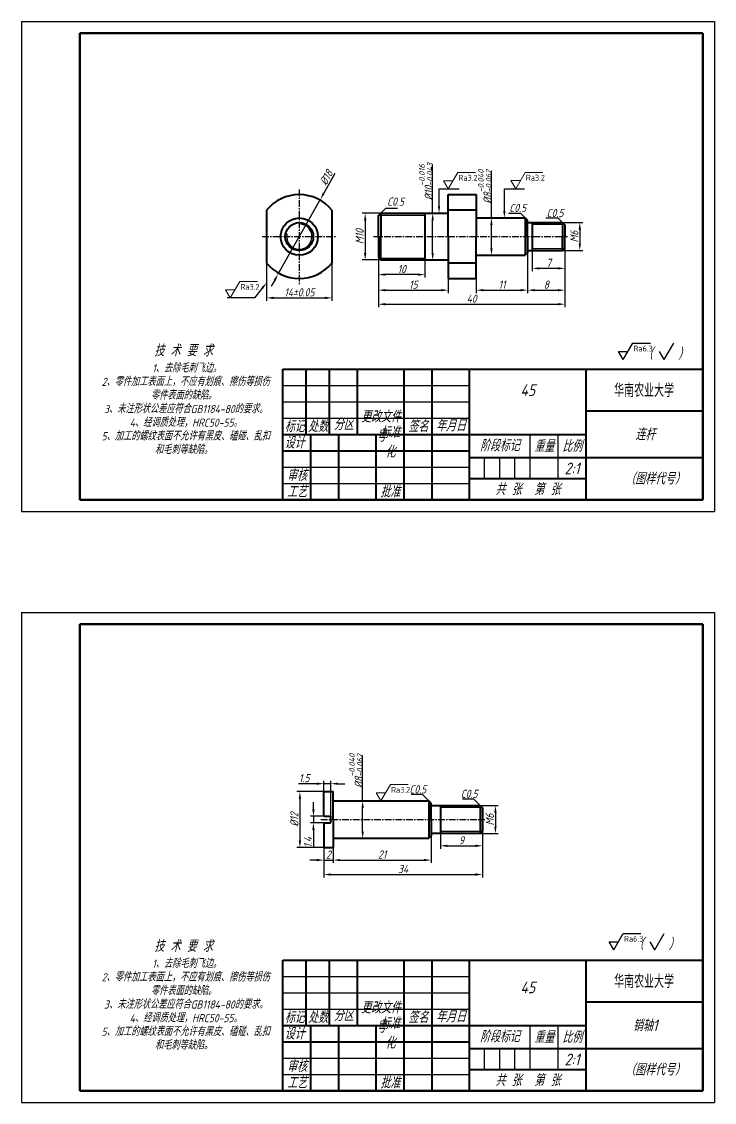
# Model space of a CAD drawing. Header units: millimetres. Extents: x 2231 to 3584, y 106 to 1044.
# Drawn here: x 2949.7 to 3246.7, y 105.6 to 569 of the extents above; entities that cross this region are included whole.
import ezdxf
from ezdxf import colors
from ezdxf.entities.mleader import LeaderData, LeaderLine
from ezdxf.math import Vec2, Vec3

# ---------------------------------------------------------------- set-up
doc = ezdxf.new("R2010")
doc.units = ezdxf.units.MM
doc.header["$LTSCALE"] = 0.3
doc.linetypes.add('CENTER', pattern=[50.8, 31.75, -6.35, 6.35, -6.35])
for name, color, linetype, lineweight in [('图形轮廓线', 7, 'Continuous', 40), ('图框线', 7, 'Continuous', 50), ('尺寸标注', 7, 'Continuous', 25), ('细实线', 7, 'Continuous', 25), ('细点画线', 7, 'CENTER', 25)]:
    doc.layers.add(name, color=color, linetype=linetype, lineweight=lineweight)
doc.styles.get("Standard").update_dxf_attribs({"font": 'gbeitc.shx', "bigfont": 'gbcbig.shx'})
doc.styles.add('数字样式', font='gbeitc.shx', dxfattribs={"height": 3.5, "bigfont": 'gbcbig.shx'})
doc.styles.add('文字样式', font='gbeitc.shx', dxfattribs={"bigfont": 'gbcbig.shx'})
doc.styles.add('样式 1', font='gbenor.shx', dxfattribs={"bigfont": 'gbcbig.shx'})
doc.dimstyles.new('机械样式 放大比例2', dxfattribs={"dimtxt": 3.5, "dimasz": 3, "dimexe": 1.25, "dimexo": 0, "dimtad": 1, "dimdec": 3, "dimlfac": 0.5, "dimdsep": 46, "dimtxsty": '数字样式', "dimcen": 2.5, "dimadec": 0, "dimazin": 0, "dimtp": 0.03, "dimtm": 0.03, "dimtfac": 1, "dimtdec": 3, "dimtmove": 0, "dimatfit": 3, "dimfxl": 1, "dimarcsym": 0})

# ---------------------------------------------------------------- blocks, each defined once
blk = doc.blocks.new('*D22')
at = {"layer": 'Defpoints', "color": 0, "lineweight": 15, "ltscale": 0.3, "transparency": 16777216}
for p in [(3103.64, 486.77), (3096.99, 466.77), (3103.64, 466.77)]:
    blk.add_point(p, dxfattribs=at)
at = {"layer": '尺寸标注', "color": 0, "lineweight": -2, "ltscale": 0.3, "transparency": 16777216}
for p, q in [((3103.64, 486.77), (3095.74, 486.77)), ((3096.99, 483.77), (3096.99, 469.77)), ((3103.64, 466.77), (3095.74, 466.77))]:
    blk.add_line(p, q, dxfattribs=at)
at = {"layer": '尺寸标注', "color": 0, "lineweight": 15, "ltscale": 0.3, "transparency": 16777216}
for points in [[(3096.49, 483.77), (3097.49, 483.77), (3096.99, 486.77)], [(3096.49, 469.77), (3097.49, 469.77), (3096.99, 466.77)]]:
    blk.add_solid(points, dxfattribs=at)
at = {"layer": '尺寸标注', "color": 0, "ltscale": 0.3, "transparency": 16777216, "insert": (3094.61, 476.77), "char_height": 3.5, "attachment_point": 5, "rotation": 90, "style": '数字样式'}
blk.add_mtext('M10', dxfattribs=at)
blk = doc.blocks.new('*D23')
at = {"layer": 'Defpoints', "color": 0, "lineweight": 15, "ltscale": 0.3, "transparency": 16777216}
for p in [(3181.64, 482.77), (3181.64, 470.77), (3189.01, 470.77)]:
    blk.add_point(p, dxfattribs=at)
at = {"layer": '尺寸标注', "color": 0, "lineweight": -2, "ltscale": 0.3, "transparency": 16777216}
for p, q in [((3181.64, 482.77), (3190.26, 482.77)), ((3189.01, 479.77), (3189.01, 473.77)), ((3181.64, 470.77), (3190.26, 470.77))]:
    blk.add_line(p, q, dxfattribs=at)
at = {"layer": '尺寸标注', "color": 0, "lineweight": 15, "ltscale": 0.3, "transparency": 16777216}
for points in [[(3188.51, 479.77), (3189.51, 479.77), (3189.01, 482.77)], [(3188.51, 473.77), (3189.51, 473.77), (3189.01, 470.77)]]:
    blk.add_solid(points, dxfattribs=at)
at = {"layer": '尺寸标注', "color": 0, "ltscale": 0.3, "transparency": 16777216, "insert": (3186.63, 476.77), "char_height": 3.5, "attachment_point": 5, "rotation": 90, "style": '数字样式'}
blk.add_mtext('M6', dxfattribs=at)
blk = doc.blocks.new('*D24')
at = {"layer": 'Defpoints', "color": 0, "lineweight": 15, "ltscale": 0.3, "transparency": 16777216}
for p in [(3182.64, 471.77), (3102.64, 467.77), (3182.64, 447.79)]:
    blk.add_point(p, dxfattribs=at)
at = {"layer": '尺寸标注', "color": 0, "lineweight": -2, "ltscale": 0.3, "transparency": 16777216}
for p, q in [((3182.64, 471.77), (3182.64, 446.54)), ((3102.64, 467.77), (3102.64, 446.54)), ((3105.64, 447.79), (3179.64, 447.79))]:
    blk.add_line(p, q, dxfattribs=at)
at = {"layer": '尺寸标注', "color": 0, "lineweight": 15, "ltscale": 0.3, "transparency": 16777216}
for points in [[(3105.64, 448.29), (3105.64, 447.29), (3102.64, 447.79)], [(3179.64, 448.29), (3179.64, 447.29), (3182.64, 447.79)]]:
    blk.add_solid(points, dxfattribs=at)
at = {"layer": '尺寸标注', "color": 0, "ltscale": 0.3, "transparency": 16777216, "insert": (3142.64, 450.17), "char_height": 3.5, "attachment_point": 5, "style": '数字样式'}
blk.add_mtext('40', dxfattribs=at)
blk = doc.blocks.new('*D25')
at = {"layer": 'Defpoints', "color": 0, "lineweight": 15, "ltscale": 0.3, "transparency": 16777216}
for p in [(3166.64, 469.77), (3182.64, 471.77), (3182.64, 453.8)]:
    blk.add_point(p, dxfattribs=at)
at = {"layer": '尺寸标注', "color": 0, "lineweight": -2, "ltscale": 0.3, "transparency": 16777216}
for p, q in [((3166.64, 469.77), (3166.64, 452.55)), ((3182.64, 471.77), (3182.64, 452.55)), ((3169.64, 453.8), (3179.64, 453.8))]:
    blk.add_line(p, q, dxfattribs=at)
at = {"layer": '尺寸标注', "color": 0, "lineweight": 15, "ltscale": 0.3, "transparency": 16777216}
for points in [[(3169.64, 454.3), (3169.64, 453.3), (3166.64, 453.8)], [(3179.64, 454.3), (3179.64, 453.3), (3182.64, 453.8)]]:
    blk.add_solid(points, dxfattribs=at)
at = {"layer": '尺寸标注', "color": 0, "ltscale": 0.3, "transparency": 16777216, "insert": (3174.64, 456.18), "char_height": 3.5, "attachment_point": 5, "style": '数字样式'}
blk.add_mtext('8', dxfattribs=at)
blk = doc.blocks.new('*D26')
at = {"layer": 'Defpoints', "color": 0, "lineweight": 15, "ltscale": 0.3, "transparency": 16777216}
for p in [(3102.64, 467.77), (3132.64, 458.77), (3132.64, 453.8)]:
    blk.add_point(p, dxfattribs=at)
at = {"layer": '尺寸标注', "color": 0, "lineweight": -2, "ltscale": 0.3, "transparency": 16777216}
for p, q in [((3102.64, 467.77), (3102.64, 452.55)), ((3132.64, 458.77), (3132.64, 452.55)), ((3105.64, 453.8), (3129.64, 453.8))]:
    blk.add_line(p, q, dxfattribs=at)
at = {"layer": '尺寸标注', "color": 0, "lineweight": 15, "ltscale": 0.3, "transparency": 16777216}
for points in [[(3105.64, 454.3), (3105.64, 453.3), (3102.64, 453.8)], [(3129.64, 454.3), (3129.64, 453.3), (3132.64, 453.8)]]:
    blk.add_solid(points, dxfattribs=at)
at = {"layer": '尺寸标注', "color": 0, "ltscale": 0.3, "transparency": 16777216, "insert": (3117.64, 456.18), "char_height": 3.5, "attachment_point": 5, "style": '数字样式'}
blk.add_mtext('15', dxfattribs=at)
blk = doc.blocks.new('*D27')
at = {"layer": 'Defpoints', "color": 0, "lineweight": 15, "ltscale": 0.3, "transparency": 16777216}
for p in [(3132.64, 486.77), (3125.93, 466.77), (3132.64, 466.77)]:
    blk.add_point(p, dxfattribs=at)
at = {"layer": '尺寸标注', "color": 0, "lineweight": -2, "ltscale": 0.3, "transparency": 16777216}
for p, q in [((3125.93, 486.77), (3125.93, 507.71)), ((3132.64, 486.77), (3124.68, 486.77)), ((3125.93, 469.77), (3125.93, 483.77)), ((3132.64, 466.77), (3124.68, 466.77))]:
    blk.add_line(p, q, dxfattribs=at)
at = {"layer": '尺寸标注', "color": 0, "lineweight": 15, "ltscale": 0.3, "transparency": 16777216}
for points in [[(3125.43, 483.77), (3126.43, 483.77), (3125.93, 486.77)], [(3125.43, 469.77), (3126.43, 469.77), (3125.93, 466.77)]]:
    blk.add_solid(points, dxfattribs=at)
at = {"layer": '尺寸标注', "color": 0, "ltscale": 0.3, "transparency": 16777216, "insert": (3123.06, 500.39), "char_height": 3.5, "attachment_point": 5, "rotation": 90, "style": '数字样式'}
blk.add_mtext('%%C10{\\H0.7x;\\S-0.016^ -0.043;}', dxfattribs=at)
blk = doc.blocks.new('*D20')
at = {"layer": 'Defpoints', "color": 0, "lineweight": 15, "ltscale": 0.3, "transparency": 16777216}
for p in [(3151.44, 484.77), (3151.13, 468.77), (3151.44, 468.77)]:
    blk.add_point(p, dxfattribs=at)
at = {"layer": '尺寸标注', "color": 0, "lineweight": -2, "ltscale": 0.3, "transparency": 16777216}
for p, q in [((3151.13, 484.77), (3151.13, 504.74)), ((3151.44, 484.77), (3149.88, 484.77)), ((3151.13, 471.77), (3151.13, 481.77)), ((3151.44, 468.77), (3149.88, 468.77))]:
    blk.add_line(p, q, dxfattribs=at)
at = {"layer": '尺寸标注', "color": 0, "lineweight": 15, "ltscale": 0.3, "transparency": 16777216}
for points in [[(3150.63, 481.77), (3151.63, 481.77), (3151.13, 484.77)], [(3150.63, 471.77), (3151.63, 471.77), (3151.13, 468.77)]]:
    blk.add_solid(points, dxfattribs=at)
at = {"layer": '尺寸标注', "color": 0, "ltscale": 0.3, "transparency": 16777216, "insert": (3148.26, 498.19), "char_height": 3.5, "attachment_point": 5, "rotation": 90, "style": '数字样式'}
blk.add_mtext('%%C8{\\H0.7x;\\S-0.040^ -0.062;}', dxfattribs=at)
blk = doc.blocks.new('*D28')
at = {"layer": 'Defpoints', "color": 0, "lineweight": 15, "ltscale": 0.3, "transparency": 16777216}
for p in [(3054.75, 465.46), (3082.75, 465.46), (3082.75, 450.5)]:
    blk.add_point(p, dxfattribs=at)
at = {"layer": '尺寸标注', "color": 0, "lineweight": -2, "ltscale": 0.3, "transparency": 16777216}
for p, q in [((3054.75, 465.46), (3054.75, 449.25)), ((3082.75, 465.46), (3082.75, 449.25)), ((3057.75, 450.5), (3079.75, 450.5))]:
    blk.add_line(p, q, dxfattribs=at)
at = {"layer": '尺寸标注', "color": 0, "lineweight": 15, "ltscale": 0.3, "transparency": 16777216}
for points in [[(3057.75, 451), (3057.75, 450), (3054.75, 450.5)], [(3079.75, 451), (3079.75, 450), (3082.75, 450.5)]]:
    blk.add_solid(points, dxfattribs=at)
at = {"layer": '尺寸标注', "color": 0, "ltscale": 0.3, "transparency": 16777216, "insert": (3068.75, 452.87), "char_height": 3.5, "attachment_point": 5, "style": '数字样式'}
blk.add_mtext('14%%P0.05', dxfattribs=at)
blk = doc.blocks.new('*D29')
at = {"layer": 'Defpoints', "color": 0, "lineweight": 15, "ltscale": 0.3, "transparency": 16777216}
for p in [(3077.79, 492.78), (3059.71, 460.76)]:
    blk.add_point(p, dxfattribs=at)
at = {"layer": '尺寸标注', "color": 0, "lineweight": -2, "ltscale": 0.3, "transparency": 16777216}
for p, q in [((3084.04, 503.86), (3079.26, 495.39)), ((3059.71, 460.76), (3077.79, 492.78)), ((3058.24, 458.15), (3056.76, 455.54))]:
    blk.add_line(p, q, dxfattribs=at)
at = {"layer": '尺寸标注', "color": 0, "lineweight": 15, "ltscale": 0.3, "transparency": 16777216}
for points in [[(3078.83, 495.64), (3079.7, 495.15), (3077.79, 492.78)], [(3057.8, 458.39), (3058.67, 457.9), (3059.71, 460.76)]]:
    blk.add_solid(points, dxfattribs=at)
at = {"layer": '尺寸标注', "color": 0, "ltscale": 0.3, "transparency": 16777216, "insert": (3080.32, 502.1), "char_height": 3.5, "attachment_point": 5, "rotation": 60.5548, "style": '数字样式'}
blk.add_mtext('%%C18', dxfattribs=at)
blk = doc.blocks.new('*D30')
at = {"layer": 'Defpoints', "color": 0, "lineweight": 15, "ltscale": 0.3, "transparency": 16777216}
for p in [(3168.64, 470.77), (3182.64, 471.77), (3168.64, 463.14)]:
    blk.add_point(p, dxfattribs=at)
at = {"layer": '尺寸标注', "color": 0, "lineweight": -2, "ltscale": 0.3, "transparency": 16777216}
for p, q in [((3168.64, 470.77), (3168.64, 461.89)), ((3182.64, 471.77), (3182.64, 461.89)), ((3179.64, 463.14), (3171.64, 463.14))]:
    blk.add_line(p, q, dxfattribs=at)
at = {"layer": '尺寸标注', "color": 0, "lineweight": 15, "ltscale": 0.3, "transparency": 16777216}
for points in [[(3171.64, 463.64), (3171.64, 462.64), (3168.64, 463.14)], [(3179.64, 463.64), (3179.64, 462.64), (3182.64, 463.14)]]:
    blk.add_solid(points, dxfattribs=at)
at = {"layer": '尺寸标注', "color": 0, "ltscale": 0.3, "transparency": 16777216, "insert": (3175.64, 465.51), "char_height": 3.5, "attachment_point": 5, "style": '数字样式'}
blk.add_mtext('7', dxfattribs=at)
blk = doc.blocks.new('*D31')
at = {"layer": 'Defpoints', "color": 0, "lineweight": 15, "ltscale": 0.3, "transparency": 16777216}
for p in [(3102.64, 467.77), (3122.64, 466.77), (3102.64, 460.47)]:
    blk.add_point(p, dxfattribs=at)
at = {"layer": '尺寸标注', "color": 0, "lineweight": -2, "ltscale": 0.3, "transparency": 16777216}
for p, q in [((3102.64, 467.77), (3102.64, 459.22)), ((3122.64, 466.77), (3122.64, 459.22)), ((3119.64, 460.47), (3105.64, 460.47))]:
    blk.add_line(p, q, dxfattribs=at)
at = {"layer": '尺寸标注', "color": 0, "lineweight": 15, "ltscale": 0.3, "transparency": 16777216}
for points in [[(3105.64, 460.97), (3105.64, 459.97), (3102.64, 460.47)], [(3119.64, 460.97), (3119.64, 459.97), (3122.64, 460.47)]]:
    blk.add_solid(points, dxfattribs=at)
at = {"layer": '尺寸标注', "color": 0, "ltscale": 0.3, "transparency": 16777216, "insert": (3112.64, 462.84), "char_height": 3.5, "attachment_point": 5, "style": '数字样式'}
blk.add_mtext('10', dxfattribs=at)
blk = doc.blocks.new('*D21')
at = {"layer": 'Defpoints', "color": 0, "lineweight": 15, "ltscale": 0.3, "transparency": 16777216}
for p in [(3166.64, 469.77), (3144.64, 458.77), (3166.64, 453.8)]:
    blk.add_point(p, dxfattribs=at)
at = {"layer": '尺寸标注', "color": 0, "lineweight": -2, "ltscale": 0.3, "transparency": 16777216}
for p, q in [((3166.64, 469.77), (3166.64, 452.55)), ((3144.64, 458.77), (3144.64, 452.55)), ((3147.64, 453.8), (3163.64, 453.8))]:
    blk.add_line(p, q, dxfattribs=at)
at = {"layer": '尺寸标注', "color": 0, "lineweight": 15, "ltscale": 0.3, "transparency": 16777216}
for points in [[(3147.64, 454.3), (3147.64, 453.3), (3144.64, 453.8)], [(3163.64, 454.3), (3163.64, 453.3), (3166.64, 453.8)]]:
    blk.add_solid(points, dxfattribs=at)
at = {"layer": '尺寸标注', "color": 0, "ltscale": 0.3, "transparency": 16777216, "insert": (3155.64, 456.18), "char_height": 3.5, "attachment_point": 5, "style": '数字样式'}
blk.add_mtext('11', dxfattribs=at)
blk = doc.blocks.new('*D115')
at = {"layer": 'Defpoints', "color": 0, "lineweight": 15, "ltscale": 0.3, "transparency": 16777216}
for p in [(3079.27, 238.81), (3069.01, 214.81), (3079.27, 214.81)]:
    blk.add_point(p, dxfattribs=at)
at = {"layer": '尺寸标注', "color": 0, "lineweight": -2, "ltscale": 0.3, "transparency": 16777216}
for p, q in [((3079.27, 238.81), (3067.76, 238.81)), ((3069.01, 235.81), (3069.01, 217.81)), ((3079.27, 214.81), (3067.76, 214.81))]:
    blk.add_line(p, q, dxfattribs=at)
at = {"layer": '尺寸标注', "color": 0, "lineweight": 15, "ltscale": 0.3, "transparency": 16777216}
for points in [[(3068.51, 235.81), (3069.51, 235.81), (3069.01, 238.81)], [(3068.51, 217.81), (3069.51, 217.81), (3069.01, 214.81)]]:
    blk.add_solid(points, dxfattribs=at)
at = {"layer": '尺寸标注', "color": 0, "ltscale": 0.3, "transparency": 16777216, "insert": (3066.64, 226.81), "char_height": 3.5, "attachment_point": 5, "rotation": 90, "style": '数字样式'}
blk.add_mtext('%%C12', dxfattribs=at)
blk = doc.blocks.new('*D116')
at = {"layer": 'Defpoints', "color": 0, "lineweight": 15, "ltscale": 0.3, "transparency": 16777216}
for p in [(3103.77, 234.81), (3095.92, 218.81), (3103.77, 218.81)]:
    blk.add_point(p, dxfattribs=at)
at = {"layer": '尺寸标注', "color": 0, "lineweight": -2, "ltscale": 0.3, "transparency": 16777216}
for p, q in [((3095.92, 234.81), (3095.92, 254.24)), ((3103.77, 234.81), (3094.67, 234.81)), ((3095.92, 221.81), (3095.92, 231.81)), ((3103.77, 218.81), (3094.67, 218.81))]:
    blk.add_line(p, q, dxfattribs=at)
at = {"layer": '尺寸标注', "color": 0, "lineweight": 15, "ltscale": 0.3, "transparency": 16777216}
for points in [[(3095.42, 231.81), (3096.42, 231.81), (3095.92, 234.81)], [(3095.42, 221.81), (3096.42, 221.81), (3095.92, 218.81)]]:
    blk.add_solid(points, dxfattribs=at)
at = {"layer": '尺寸标注', "color": 0, "ltscale": 0.3, "transparency": 16777216, "insert": (3093.05, 247.7), "char_height": 3.5, "attachment_point": 5, "rotation": 90, "style": '数字样式'}
blk.add_mtext('%%C8{\\H0.7x;\\S-0.040^ -0.062;}', dxfattribs=at)
blk = doc.blocks.new('*D117')
at = {"layer": 'Defpoints', "color": 0, "lineweight": 15, "ltscale": 0.3, "transparency": 16777216}
for p in [(3146.27, 232.81), (3146.27, 220.81), (3152.83, 220.81)]:
    blk.add_point(p, dxfattribs=at)
at = {"layer": '尺寸标注', "color": 0, "lineweight": -2, "ltscale": 0.3, "transparency": 16777216}
for p, q in [((3146.27, 232.81), (3154.08, 232.81)), ((3152.83, 229.81), (3152.83, 223.81)), ((3146.27, 220.81), (3154.08, 220.81))]:
    blk.add_line(p, q, dxfattribs=at)
at = {"layer": '尺寸标注', "color": 0, "lineweight": 15, "ltscale": 0.3, "transparency": 16777216}
for points in [[(3152.33, 229.81), (3153.33, 229.81), (3152.83, 232.81)], [(3152.33, 223.81), (3153.33, 223.81), (3152.83, 220.81)]]:
    blk.add_solid(points, dxfattribs=at)
at = {"layer": '尺寸标注', "color": 0, "ltscale": 0.3, "transparency": 16777216, "insert": (3150.45, 226.81), "char_height": 3.5, "attachment_point": 5, "rotation": 90, "style": '数字样式'}
blk.add_mtext('M6', dxfattribs=at)
blk = doc.blocks.new('*D118')
at = {"layer": 'Defpoints', "color": 0, "lineweight": 15, "ltscale": 0.3, "transparency": 16777216}
for p in [(3147.27, 221.81), (3079.27, 214.81), (3147.27, 203.25)]:
    blk.add_point(p, dxfattribs=at)
at = {"layer": '尺寸标注', "color": 0, "lineweight": -2, "ltscale": 0.3, "transparency": 16777216}
for p, q in [((3147.27, 221.81), (3147.27, 202)), ((3079.27, 214.81), (3079.27, 202)), ((3082.27, 203.25), (3144.27, 203.25))]:
    blk.add_line(p, q, dxfattribs=at)
at = {"layer": '尺寸标注', "color": 0, "lineweight": 15, "ltscale": 0.3, "transparency": 16777216}
for points in [[(3082.27, 203.75), (3082.27, 202.75), (3079.27, 203.25)], [(3144.27, 203.75), (3144.27, 202.75), (3147.27, 203.25)]]:
    blk.add_solid(points, dxfattribs=at)
at = {"layer": '尺寸标注', "color": 0, "ltscale": 0.3, "transparency": 16777216, "insert": (3113.27, 205.62), "char_height": 3.5, "attachment_point": 5, "style": '数字样式'}
blk.add_mtext('34', dxfattribs=at)
blk = doc.blocks.new('*D119')
at = {"layer": 'Defpoints', "color": 0, "lineweight": 15, "ltscale": 0.3, "transparency": 16777216}
for p in [(3083.27, 218.81), (3125.27, 219.56), (3125.27, 209.45)]:
    blk.add_point(p, dxfattribs=at)
at = {"layer": '尺寸标注', "color": 0, "lineweight": -2, "ltscale": 0.3, "transparency": 16777216}
for p, q in [((3083.27, 218.81), (3083.27, 208.2)), ((3125.27, 219.56), (3125.27, 208.2)), ((3086.27, 209.45), (3122.27, 209.45))]:
    blk.add_line(p, q, dxfattribs=at)
at = {"layer": '尺寸标注', "color": 0, "lineweight": 15, "ltscale": 0.3, "transparency": 16777216}
for points in [[(3086.27, 209.95), (3086.27, 208.95), (3083.27, 209.45)], [(3122.27, 209.95), (3122.27, 208.95), (3125.27, 209.45)]]:
    blk.add_solid(points, dxfattribs=at)
at = {"layer": '尺寸标注', "color": 0, "ltscale": 0.3, "transparency": 16777216, "insert": (3104.27, 211.83), "char_height": 3.5, "attachment_point": 5, "style": '数字样式'}
blk.add_mtext('21', dxfattribs=at)
blk = doc.blocks.new('*D120')
at = {"layer": 'Defpoints', "color": 0, "lineweight": 15, "ltscale": 0.3, "transparency": 16777216}
for p in [(3129.27, 220.81), (3147.27, 221.81), (3147.27, 215.56)]:
    blk.add_point(p, dxfattribs=at)
at = {"layer": '尺寸标注', "color": 0, "lineweight": -2, "ltscale": 0.3, "transparency": 16777216}
for p, q in [((3129.27, 220.81), (3129.27, 214.31)), ((3147.27, 221.81), (3147.27, 214.31)), ((3132.27, 215.56), (3144.27, 215.56))]:
    blk.add_line(p, q, dxfattribs=at)
at = {"layer": '尺寸标注', "color": 0, "lineweight": 15, "ltscale": 0.3, "transparency": 16777216}
for points in [[(3132.27, 216.06), (3132.27, 215.06), (3129.27, 215.56)], [(3144.27, 216.06), (3144.27, 215.06), (3147.27, 215.56)]]:
    blk.add_solid(points, dxfattribs=at)
at = {"layer": '尺寸标注', "color": 0, "ltscale": 0.3, "transparency": 16777216, "insert": (3138.27, 217.93), "char_height": 3.5, "attachment_point": 5, "style": '数字样式'}
blk.add_mtext('9', dxfattribs=at)
blk = doc.blocks.new('*D121')
at = {"layer": 'Defpoints', "color": 0, "lineweight": 15, "ltscale": 0.3, "transparency": 16777216}
for p in [(3079.27, 228.21), (3074.81, 225.41), (3079.27, 225.41)]:
    blk.add_point(p, dxfattribs=at)
at = {"layer": '尺寸标注', "color": 0, "lineweight": -2, "ltscale": 0.3, "transparency": 16777216}
for p, q in [((3074.81, 231.21), (3074.81, 234.21)), ((3079.27, 228.21), (3073.56, 228.21)), ((3074.81, 228.21), (3074.81, 225.41)), ((3079.27, 225.41), (3073.56, 225.41)), ((3074.81, 222.41), (3074.81, 214.73))]:
    blk.add_line(p, q, dxfattribs=at)
at = {"layer": '尺寸标注', "color": 0, "lineweight": 15, "ltscale": 0.3, "transparency": 16777216}
for points in [[(3074.31, 231.21), (3075.31, 231.21), (3074.81, 228.21)], [(3074.31, 222.41), (3075.31, 222.41), (3074.81, 225.41)]]:
    blk.add_solid(points, dxfattribs=at)
at = {"layer": '尺寸标注', "color": 0, "ltscale": 0.3, "transparency": 16777216, "insert": (3072.44, 217.07), "char_height": 3.5, "attachment_point": 5, "rotation": 90, "style": '数字样式'}
blk.add_mtext('1.4', dxfattribs=at)
blk = doc.blocks.new('*D122')
at = {"layer": 'Defpoints', "color": 0, "lineweight": 15, "ltscale": 0.3, "transparency": 16777216}
for p in [(3079.27, 242.21), (3079.27, 228.21), (3082.27, 228.21)]:
    blk.add_point(p, dxfattribs=at)
at = {"layer": '尺寸标注', "color": 0, "lineweight": -2, "ltscale": 0.3, "transparency": 16777216}
for p, q in [((3076.27, 242.21), (3068.45, 242.21)), ((3079.27, 228.21), (3079.27, 243.46)), ((3082.27, 242.21), (3079.27, 242.21)), ((3082.27, 228.21), (3082.27, 243.46)), ((3085.27, 242.21), (3088.27, 242.21))]:
    blk.add_line(p, q, dxfattribs=at)
at = {"layer": '尺寸标注', "color": 0, "lineweight": 15, "ltscale": 0.3, "transparency": 16777216}
for points in [[(3076.27, 242.71), (3076.27, 241.71), (3079.27, 242.21)], [(3085.27, 242.71), (3085.27, 241.71), (3082.27, 242.21)]]:
    blk.add_solid(points, dxfattribs=at)
at = {"layer": '尺寸标注', "color": 0, "ltscale": 0.3, "transparency": 16777216, "insert": (3070.86, 244.58), "char_height": 3.5, "attachment_point": 5, "style": '数字样式'}
blk.add_mtext('1.5', dxfattribs=at)
blk = doc.blocks.new('*D123')
at = {"layer": 'Defpoints', "color": 0, "lineweight": 15, "ltscale": 0.3, "transparency": 16777216}
for p in [(3083.27, 218.81), (3079.27, 214.81), (3083.27, 209.45)]:
    blk.add_point(p, dxfattribs=at)
at = {"layer": '尺寸标注', "color": 0, "lineweight": -2, "ltscale": 0.3, "transparency": 16777216}
for p, q in [((3083.27, 218.81), (3083.27, 208.2)), ((3079.27, 214.81), (3079.27, 208.2)), ((3076.27, 209.45), (3073.27, 209.45)), ((3079.27, 209.45), (3083.27, 209.45)), ((3086.27, 209.45), (3089.27, 209.45))]:
    blk.add_line(p, q, dxfattribs=at)
at = {"layer": '尺寸标注', "color": 0, "lineweight": 15, "ltscale": 0.3, "transparency": 16777216}
for points in [[(3076.27, 209.95), (3076.27, 208.95), (3079.27, 209.45)], [(3086.27, 209.95), (3086.27, 208.95), (3083.27, 209.45)]]:
    blk.add_solid(points, dxfattribs=at)
at = {"layer": '尺寸标注', "color": 0, "ltscale": 0.3, "transparency": 16777216, "insert": (3081.27, 211.83), "char_height": 3.5, "attachment_point": 5, "style": '数字样式'}
blk.add_mtext('2', dxfattribs=at)
blk = doc.blocks.new('Ra3.2')
at = {"layer": '细实线', "lineweight": 15, "ltscale": 0.3}
for p, q in [((0, 0), (4.04, 7)), ((4.04, 7), (11.62, 7)), ((2.02, 3.5), (-2.02, 3.5)), ((-2.02, 3.5), (0, 0))]:
    blk.add_line(p, q, dxfattribs=at)
at = {"layer": '细实线', "lineweight": 15, "ltscale": 0.3, "style": '样式 1'}
blk.add_text('Ra3.2', height=2.5, dxfattribs=at).set_placement((4.35, 3.5))

msp = doc.modelspace()

# ---------------------------------------------------------------- linework, layer by layer
at = {"layer": '图形轮廓线', "ltscale": 0.3}
for p, q in [((3132.64126, 476.77034), (3132.64126, 494.77034)), ((3132.64126, 494.77034), (3144.64126, 494.77034)), ((3144.64126, 494.77034), (3144.64126, 476.77034)), ((3054.7501, 488.08405), (3054.7501, 465.45663)), ((3082.7501, 488.08405), (3082.7501, 465.45663)), ((3102.64126, 485.77034), (3103.64126, 486.77034)), ((3103.64126, 486.77034), (3132.64126, 486.77034)), ((3103.64126, 486.77034), (3103.64126, 476.77034)), ((3122.64126, 486.77034), (3122.64126, 466.77034)), ((3144.64126, 488.08405), (3132.64126, 488.08405)), ((3102.64126, 476.77034), (3102.64126, 485.77034)), ((3144.64126, 484.77034), (3165.64126, 484.77034)), ((3165.64126, 484.77034), (3166.64126, 483.77034)), ((3165.64126, 484.77034), (3165.64126, 468.77034)), ((3165.64126, 484.77034), (3166.64126, 483.77034)), ((3166.64126, 476.77034), (3166.64126, 483.77034)), ((3166.64126, 482.77034), (3181.64126, 482.77034)), ((3168.64126, 482.77034), (3168.64126, 470.77034)), ((3181.64126, 482.77034), (3182.64126, 481.77034)), ((3181.64126, 482.77034), (3181.64126, 476.77034)), ((3182.64126, 481.77034), (3182.64126, 476.77034)), ((3102.64126, 476.77034), (3102.64126, 467.77034)), ((3103.64126, 466.77034), (3103.64126, 476.77034)), ((3132.64126, 476.77034), (3132.64126, 458.77034)), ((3144.64126, 458.77034), (3144.64126, 476.77034)), ((3166.64126, 476.77034), (3166.64126, 469.77034)), ((3181.64126, 470.77034), (3181.64126, 476.77034)), ((3182.64126, 471.77034), (3182.64126, 476.77034)), ((3144.64126, 468.77034), (3165.64126, 468.77034)), ((3166.64126, 469.77034), (3165.64126, 468.77034)), ((3166.64126, 470.77034), (3181.64126, 470.77034)), ((3181.64126, 470.77034), (3182.64126, 471.77034)), ((3102.64126, 467.77034), (3103.64126, 466.77034)), ((3103.64126, 466.77034), (3132.64126, 466.77034)), ((3144.64126, 465.45663), (3132.64126, 465.45663)), ((3132.64126, 458.77034), (3144.64126, 458.77034)), ((3061.70682, 363.95541), (3061.70682, 419.95541)), ((3061.70682, 419.95541), (3241.70682, 419.95541)), ((3071.70682, 391.95541), (3071.70682, 419.95541)), ((3081.70682, 391.95541), (3081.70682, 419.95541)), ((3093.70682, 391.95541), (3093.70682, 419.95541)), ((3113.70682, 363.95541), (3113.70682, 419.95541)), ((3125.70682, 363.95541), (3125.70682, 419.95541)), ((3141.70682, 363.95541), (3141.70682, 419.95541)), ((3191.70682, 363.95541), (3191.70682, 419.95541)), ((3241.70682, 401.95541), (3191.70682, 401.95541)), ((3061.70682, 391.95541), (3191.70682, 391.95541)), ((3073.70682, 363.95541), (3073.70682, 391.95541)), ((3085.70682, 363.95541), (3085.70682, 391.95541)), ((3101.70682, 363.95541), (3101.70682, 391.95541)), ((3061.70682, 384.95541), (3141.70682, 384.95541)), ((3241.70682, 381.95541), (3141.70682, 381.95541)), ((3191.70682, 372.95541), (3141.70682, 372.95541)), ((3079.26794, 228.21017), (3079.26794, 238.81017)), ((3079.26794, 238.81017), (3083.26794, 238.81017)), ((3083.26794, 226.81017), (3083.26794, 238.81017)), ((3083.26794, 234.81017), (3124.26794, 234.81017)), ((3125.26794, 233.81017), (3124.26794, 234.81017)), ((3124.26794, 234.81017), (3124.26794, 218.81017)), ((3125.26794, 226.81017), (3125.26794, 233.81017)), ((3125.26794, 232.81017), (3146.26794, 232.81017)), ((3129.26794, 232.81017), (3129.26794, 220.81017)), ((3146.26794, 232.81017), (3147.26794, 231.81017)), ((3146.26794, 232.81017), (3146.26794, 220.81017)), ((3147.26794, 231.81017), (3147.26794, 221.81017)), ((3079.26794, 228.21017), (3082.26794, 228.21017)), ((3082.26794, 225.41017), (3082.26794, 228.21017)), ((3079.26794, 225.41017), (3082.26794, 225.41017)), ((3079.26794, 225.41017), (3079.26794, 214.81017)), ((3083.26794, 226.81017), (3083.26794, 214.81017)), ((3125.26794, 226.81017), (3125.26794, 219.81017)), ((3083.26794, 218.81017), (3124.26794, 218.81017)), ((3125.26794, 219.81017), (3124.26794, 218.81017)), ((3146.26794, 220.81017), (3125.26794, 220.81017)), ((3147.26794, 221.81017), (3146.26794, 220.81017)), ((3079.26794, 214.81017), (3083.26794, 214.81017)), ((3061.70682, 110.5539), (3061.70682, 166.5539)), ((3061.70682, 166.5539), (3241.70682, 166.5539)), ((3071.70682, 138.5539), (3071.70682, 166.5539)), ((3081.70682, 138.5539), (3081.70682, 166.5539)), ((3093.70682, 138.5539), (3093.70682, 166.5539)), ((3113.70682, 110.5539), (3113.70682, 166.5539)), ((3125.70682, 110.5539), (3125.70682, 166.5539)), ((3141.70682, 110.5539), (3141.70682, 166.5539)), ((3191.70682, 110.5539), (3191.70682, 166.5539)), ((3241.70682, 148.5539), (3191.70682, 148.5539)), ((3061.70682, 138.5539), (3191.70682, 138.5539)), ((3073.70682, 110.5539), (3073.70682, 138.5539)), ((3085.70682, 110.5539), (3085.70682, 138.5539)), ((3101.70682, 110.5539), (3101.70682, 138.5539)), ((3061.70682, 131.5539), (3141.70682, 131.5539)), ((3241.70682, 128.5539), (3141.70682, 128.5539)), ((3191.70682, 119.5539), (3141.70682, 119.5539))]:
    msp.add_line(p, q, dxfattribs=at)
for radius in [8, 6]:
    msp.add_circle((3068.7501, 476.77034), radius, dxfattribs=at)
for start, end in [(38.9424413, 141.0575587), (218.9424413, 321.0575587)]:
    msp.add_arc((3068.7501, 476.77034), 18, start, end, dxfattribs=at)
at = {"layer": '图框线', "ltscale": 0.3}
for p, q in [((2974.70682, 563.95541), (3241.70682, 563.95541)), ((2974.70682, 563.95541), (2974.70682, 363.95541)), ((3241.70682, 563.95541), (3241.70682, 363.95541)), ((2974.70682, 363.95541), (3241.70682, 363.95541)), ((2974.70682, 310.5539), (3241.70682, 310.5539)), ((2974.70682, 310.5539), (2974.70682, 110.5539)), ((3241.70682, 310.5539), (3241.70682, 110.5539)), ((2974.70682, 110.5539), (3241.70682, 110.5539))]:
    msp.add_line(p, q, dxfattribs=at)
at = {"layer": '尺寸标注', "ltscale": 0.3}
for p, q in [((2949.70682, 568.95541), (3246.70682, 568.95541)), ((2949.70682, 568.95541), (2949.70682, 358.95541)), ((3246.70682, 568.95541), (3246.70682, 358.95541)), ((2949.70682, 358.95541), (3246.70682, 358.95541)), ((2949.70682, 315.5539), (3246.70682, 315.5539)), ((2949.70682, 315.5539), (2949.70682, 105.5539)), ((3246.70682, 315.5539), (3246.70682, 105.5539)), ((3121.57756, 237.50055), (3116.7132, 237.50055)), ((3124.26794, 234.81017), (3121.57756, 237.50055)), ((3143.57756, 235.50055), (3138.7132, 235.50055)), ((3146.26794, 232.81017), (3143.57756, 235.50055)), ((2949.70682, 105.5539), (3246.70682, 105.5539))]:
    msp.add_line(p, q, dxfattribs=at)
at = {"layer": '尺寸标注'}
for p, q in [((3103.64126, 486.77034), (3105.83743, 488.96652)), ((3105.83743, 488.96652), (3110.82959, 488.96652)), ((3163.75182, 486.65978), (3158.46829, 486.65978)), ((3165.64126, 484.77034), (3163.75182, 486.65978)), ((3179.75182, 484.65978), (3174.46829, 484.65978)), ((3181.64126, 482.77034), (3179.75182, 484.65978))]:
    msp.add_line(p, q, dxfattribs=at)
at = {"layer": '细实线'}
for p, q in [((3102.90855, 486.03763), (3122.64126, 486.03763)), ((3182.40855, 482.00305), (3168.64126, 482.00305)), ((3060.93815, 478.49473), (3060.93815, 478.49473)), ((3182.40855, 471.53763), (3168.64126, 471.53763)), ((3102.90855, 467.50305), (3122.64126, 467.50305)), ((3207.64356, 424.01504), (3211.68501, 431.01504)), ((3211.68501, 431.01504), (3219.27364, 431.01504)), ((3225.24654, 424.01504), (3229.28799, 431.01504)), ((3205.62283, 427.51504), (3209.66428, 427.51504)), ((3207.64356, 424.01504), (3205.62283, 427.51504)), ((3225.24654, 424.01504), (3223.22581, 427.51504)), ((3061.70682, 412.95541), (3141.70682, 412.95541)), ((3061.70682, 405.95541), (3141.70682, 405.95541)), ((3061.70682, 398.95541), (3141.70682, 398.95541)), ((3167.70682, 372.95541), (3167.70682, 391.95541)), ((3179.70682, 372.95541), (3179.70682, 391.95541)), ((3148.20682, 372.95541), (3148.20682, 381.95541)), ((3154.70682, 372.95541), (3154.70682, 381.95541)), ((3161.20682, 372.95541), (3161.20682, 381.95541)), ((3061.70682, 377.95541), (3141.70682, 377.95541)), ((3061.70682, 370.95541), (3141.70682, 370.95541)), ((3147.10111, 231.97701), (3129.26794, 231.97701)), ((3147.10111, 221.64333), (3129.26794, 221.64333)), ((3203.60496, 170.94708), (3207.64641, 177.94708)), ((3207.64641, 177.94708), (3215.23505, 177.94708)), ((3221.20794, 170.94708), (3225.2494, 177.94708)), ((3201.58424, 174.44708), (3205.62569, 174.44708)), ((3203.60496, 170.94708), (3201.58424, 174.44708)), ((3221.20794, 170.94708), (3219.18722, 174.44708)), ((3061.70682, 159.5539), (3141.70682, 159.5539)), ((3061.70682, 152.5539), (3141.70682, 152.5539)), ((3061.70682, 145.5539), (3141.70682, 145.5539)), ((3167.70682, 119.5539), (3167.70682, 138.5539)), ((3179.70682, 119.5539), (3179.70682, 138.5539)), ((3148.20682, 119.5539), (3148.20682, 128.5539)), ((3154.70682, 119.5539), (3154.70682, 128.5539)), ((3161.20682, 119.5539), (3161.20682, 128.5539)), ((3061.70682, 124.5539), (3141.70682, 124.5539)), ((3061.70682, 117.5539), (3141.70682, 117.5539))]:
    msp.add_line(p, q, dxfattribs=at)
msp.add_arc((3068.7501, 476.77034), 5.4, 167.5522856, 84.3808352, dxfattribs=at)
at = {"layer": '细点画线', "ltscale": 0.3}
for p, q in [((3068.7501, 496.98547), (3068.7501, 456.11371)), ((3052.85588, 476.77034), (3084.40862, 476.77034)), ((3100.57323, 476.77034), (3183.80099, 476.77034)), ((3078.02362, 226.81017), (3148.27177, 226.81017))]:
    msp.add_line(p, q, dxfattribs=at)

# ---------------------------------------------------------------- block references
at = {"layer": '细实线', "lineweight": 15, "ltscale": 0.3}
for p in [(3132.64126, 497.25187), (3161.53028, 497.2814), (3039.17018, 450.47059), (3103.76794, 234.81017)]:
    msp.add_blockref('Ra3.2', p, dxfattribs=at)

# ---------------------------------------------------------------- texts
at = {"char_height": 5, "attachment_point": 5}
for s, insert, width in [('（    ）', (3225.69103, 426.51018), 50.625), ('45', (3166.70682, 410.95541), 50), ('分区', (3087.70682, 396.31755), 16), ('更改文件号', (3103.70682, 395.45541), 20), ('年月日', (3133.70682, 395.76791), 16), ('标记', (3066.70682, 395.45541), 10), ('处数', (3076.70682, 395.45541), 10), ('签名', (3119.70682, 395.45541), 12), ('连杆', (3217.01932, 391.95541), 50.625), ('设计', (3066.70682, 388.45541), 10), ('标准化', (3107.70682, 388.69668), 12), ('阶段标记', (3154.70682, 387.20541), 26), ('重量', (3173.70682, 386.95541), 12), ('比例', (3185.70682, 386.95541), 12), ('审核', (3067.70682, 374.45541), 12), ('2:1', (3185.70682, 377.37515), 12), ('（图样代号）', (3221.19886, 372.95541), 42.2659332), ('共 张  第 张', (3166.70682, 368.45541), 50), ('工艺', (3067.70682, 367.45541), 12), ('批准', (3107.70682, 367.45541), 12), ('（    ）', (3221.65244, 173.44222), 50.625), ('45', (3166.70682, 154.86089), 50), ('标记', (3066.70682, 142.0539), 10), ('处数', (3076.70682, 142.0539), 10), ('分区', (3087.70682, 142.91603), 16), ('更改文件号', (3103.70682, 142.0539), 20), ('签名', (3119.70682, 142.0539), 12), ('年月日', (3133.70682, 142.3664), 16), ('销轴1', (3217.01932, 138.5539), 50.625), ('设计', (3066.70682, 135.0539), 10), ('标准化', (3107.70682, 135.29517), 12), ('阶段标记', (3154.70682, 133.8039), 26), ('重量', (3173.70682, 133.5539), 12), ('比例', (3185.70682, 133.5539), 12), ('2:1', (3185.70682, 123.97364), 12), ('审核', (3067.70682, 121.0539), 12), ('（图样代号）', (3221.19886, 119.5539), 42.2659332), ('工艺', (3067.70682, 114.0539), 12), ('批准', (3107.70682, 114.0539), 12), ('共 张  第 张', (3166.70682, 115.0539), 50)]:
    msp.add_mtext(s, dxfattribs=dict(at, insert=insert, width=width))
at = {"char_height": 5, "attachment_point": 5, "style": '文字样式'}
for insert, width in [((3019.0941, 401.15077), 75.6462212), ((3019.0941, 145.82209), 75.4329908)]:
    msp.add_mtext('技 术 要 求\\P {\\H0.7x;1、去除毛刺飞边。\\P 2、零件加工表面上，不应有划痕、擦伤等损伤零件表面的缺陷。    \\P 3、未注形状公差应符合GB1184-80的要求。\\P 4、经调质处理，HRC50-55。\\P 5、加工的螺纹表面不允许有黑皮、磕碰、乱扣和毛刺等缺陷。\\P\\P }', dxfattribs=dict(at, insert=insert, width=width))
at = {"char_height": 5.712, "attachment_point": 1, "style": '样式 1'}
for insert in [(3203.70933, 413.68964), (3203.70933, 160.28812)]:
    msp.add_mtext('华南农业大学', dxfattribs=dict(at, insert=insert))
at = {"layer": '尺寸标注', "char_height": 3.5, "attachment_point": 1}
for insert in [(3106.39833, 493.53245), (3158.76619, 490.81329), (3174.76619, 488.60687)]:
    msp.add_mtext_dynamic_manual_height_columns('C0.5', width=2.0727516, gutter_width=12.5, heights=[0], dxfattribs=dict(at, insert=insert))
at = {"layer": '尺寸标注', "ltscale": 0.3, "char_height": 3.5, "attachment_point": 1}
for insert in [(3115.93871, 241.52888), (3137.93871, 239.61179)]:
    msp.add_mtext_dynamic_manual_height_columns('C0.5', width=0.8477954, gutter_width=12.5, heights=[0], dxfattribs=dict(at, insert=insert))
at = {"layer": '细实线', "style": '样式 1'}
for p in [(3212.00068, 427.51504), (3207.96208, 174.44708)]:
    msp.add_text('Ra6.3', height=2.5, dxfattribs=at).set_placement(p)

# ---------------------------------------------------------------- dimensions: what is measured, and where the dimension line sits
at = {"layer": '尺寸标注', "ltscale": 0.3}
for base, p1, p2, text, picture, middle in [((3125.93187, 466.77034), (3132.64126, 486.77034), (3132.64126, 466.77034), '%%C<>{\\H0.7x;\\S-0.016^ -0.043;}', '*D27', (3125.93187, 500.3917)), ((3151.13323, 468.77034), (3151.44404, 484.77034), (3151.44404, 468.77034), '%%C<>{\\H0.7x;\\S-0.040^ -0.062;}', '*D20', (3151.13323, 498.19482)), ((3095.91707, 218.81017), (3103.76794, 234.81017), (3103.76794, 218.81017), '%%C<>{\\H0.7x;\\S-0.040^ -0.062;}', '*D116', (3095.91707, 247.69923)), ((3069.01297, 214.81017), (3079.26794, 238.81017), (3079.26794, 214.81017), '%%C<>', '*D115', (3069.01297, 226.81017)), ((3152.8262, 220.81017), (3146.26794, 232.81017), (3146.26794, 220.81017), 'M<>', '*D117', (3152.8262, 226.81017))]:
    dim = msp.add_linear_dim(base=base, p1=p1, p2=p2, angle=90, text=text, dimstyle='机械样式 放大比例2', dxfattribs=at)
    dim.commit()
    dim.dimension.update_dxf_attribs({"geometry": picture, "text_midpoint": middle, "dimtype": 160})
dim = msp.add_diameter_dim_2p(p1=(3059.71225, 460.76028), p2=(3077.78795, 492.7804), text='%%C18', dimstyle='机械样式 放大比例2', dxfattribs=at)
dim.commit()
dim.dimension.update_dxf_attribs({"geometry": '*D29', "text_midpoint": (3080.32071, 502.09832)})
for base, p1, p2, picture, middle in [((3096.98706, 466.77034), (3103.64126, 486.77034), (3103.64126, 466.77034), '*D22', (3094.61206, 476.77034)), ((3189.00809, 470.77034), (3181.64126, 482.77034), (3181.64126, 470.77034), '*D23', (3186.63309, 476.77034))]:
    dim = msp.add_linear_dim(base=base, p1=p1, p2=p2, angle=90, text='M<>', dimstyle='机械样式 放大比例2', dxfattribs=at)
    dim.commit()
    dim.dimension.update_dxf_attribs({"geometry": picture, "text_midpoint": middle})
for base, p1, p2, picture, middle in [((3182.64126, 447.7916), (3102.64126, 467.77034), (3182.64126, 471.77034), '*D24', (3142.64126, 450.1666)), ((3182.64126, 453.80337), (3166.64126, 469.77034), (3182.64126, 471.77034), '*D25', (3174.64126, 456.17837)), ((3168.64126, 463.13727), (3182.64126, 471.77034), (3168.64126, 470.77034), '*D30', (3175.64126, 465.51227)), ((3102.64126, 460.46614), (3122.64126, 466.77034), (3102.64126, 467.77034), '*D31', (3112.64126, 462.84114)), ((3083.26794, 209.4511), (3079.26794, 214.81017), (3083.26794, 218.81017), '*D123', (3081.26794, 211.8261)), ((3147.26794, 203.24848), (3079.26794, 214.81017), (3147.26794, 221.81017), '*D118', (3113.26794, 205.62348)), ((3125.26794, 209.4511), (3083.26794, 218.81017), (3125.26794, 219.56017), '*D119', (3104.26794, 211.8261)), ((3147.26794, 215.55796), (3129.26794, 220.81017), (3147.26794, 221.81017), '*D120', (3138.26794, 217.93296))]:
    dim = msp.add_linear_dim(base=base, p1=p1, p2=p2, dimstyle='机械样式 放大比例2', dxfattribs=at)
    dim.commit()
    dim.dimension.update_dxf_attribs({"geometry": picture, "text_midpoint": middle})
for base, p1, p2, picture, middle in [((3166.64126, 453.80337), (3144.64126, 458.77034), (3166.64126, 469.77034), '*D21', (3155.64126, 453.80337)), ((3132.64126, 453.80337), (3102.64126, 467.77034), (3132.64126, 458.77034), '*D26', (3117.64126, 453.80337)), ((3079.26794, 242.20894), (3082.26794, 228.21017), (3079.26794, 228.21017), '*D122', (3070.85649, 242.20894))]:
    dim = msp.add_linear_dim(base=base, p1=p1, p2=p2, dimstyle='机械样式 放大比例2', dxfattribs=at)
    dim.commit()
    dim.dimension.update_dxf_attribs({"geometry": picture, "text_midpoint": middle, "dimtype": 160})
dim = msp.add_linear_dim(base=(3082.7501, 450.49612), p1=(3054.7501, 465.45663), p2=(3082.7501, 465.45663), text='<>%%P0.05', dimstyle='机械样式 放大比例2', dxfattribs=at)
dim.commit()
dim.dimension.update_dxf_attribs({"geometry": '*D28', "text_midpoint": (3068.7501, 452.87112)})
dim = msp.add_linear_dim(base=(3074.8145, 225.41017), p1=(3079.26794, 228.21017), p2=(3079.26794, 225.41017), angle=90, dimstyle='机械样式 放大比例2', dxfattribs=at)
dim.commit()
dim.dimension.update_dxf_attribs({"geometry": '*D121', "text_midpoint": (3074.8145, 217.07163), "dimtype": 160})

# ---------------------------------------------------------------- leaders
ml = msp.add_multileader_mtext('Standard', dxfattribs=at)
ml.set_content('', color=256, style='数字样式')
ml.set_leader_properties()
ml.build(insert=Vec2(0, 0))
ml.multileader.update_dxf_attribs({"text_left_attachment_type": 8, "text_right_attachment_type": 8, "dogleg_length": 2, "arrow_head_size": 3})
ctx = ml.context
ctx.base_point, ctx.char_height, ctx.arrow_head_size, ctx.landing_gap_size, ctx.plane_origin = Vec3(3137.23351, 497.25187), 3.5, 3, 0, Vec3(3130.70779, 496.76266)
ctx.left_attachment, ctx.right_attachment = 8, 8
notes = []
notes.append((ctx, [(0, (1, 1, 0), (3128.64809, 497.25187), (1, 0), 8.58542, [(0, [(3128.66157, 486.77034)], 0, [])])]))
ctx.mtext.insert, ctx.mtext.flow_direction = Vec3(3137.23351, 500.75187), 5
ml = msp.add_multileader_mtext('Standard', dxfattribs=at)
ml.set_content('', color=256, style='数字样式')
ml.set_leader_properties()
ml.build(insert=Vec2(0, 0))
ml.multileader.update_dxf_attribs({"text_left_attachment_type": 8, "text_right_attachment_type": 8, "dogleg_length": 2, "arrow_head_size": 3})
ctx = ml.context
ctx.base_point, ctx.char_height, ctx.arrow_head_size, ctx.landing_gap_size, ctx.plane_origin = Vec3(3165.25034, 497.2814), 3.5, 3, 0, Vec3(3155.14126, 484.77034)
ctx.left_attachment, ctx.right_attachment = 8, 8
notes.append((ctx, [(0, (1, 1, 0), (3156.66491, 497.2814), (1, 0), 8.58542, [(0, [(3156.66997, 484.77034)], 0, [])])]))
ctx.mtext.insert, ctx.mtext.flow_direction = Vec3(3165.25034, 500.7814), 5
ml = msp.add_multileader_mtext('Standard', dxfattribs=at)
ml.set_content('', color=256, style='数字样式')
ml.set_leader_properties()
ml.build(insert=Vec2(0, 0))
ml.multileader.update_dxf_attribs({"text_left_attachment_type": 8, "text_right_attachment_type": 8, "dogleg_length": 2, "arrow_head_size": 3})
ctx = ml.context
ctx.base_point, ctx.char_height, ctx.arrow_head_size, ctx.landing_gap_size, ctx.plane_origin = Vec3(3037.85619, 450.47059), 3.5, 3, 0, Vec3(3054.7501, 453.9474)
ctx.left_attachment, ctx.right_attachment, ctx.text_align_type = 8, 8, 2
notes.append((ctx, [(0, (1, 1, 0), (3049.57915, 450.47059), (-1, 0), 11.72295, [(0, [(3054.7501, 457.04576)], 0, [])])]))
ctx.mtext.insert, ctx.mtext.alignment, ctx.mtext.flow_direction = Vec3(3037.85619, 453.97059), 3, 5
for ctx, leaders in notes:
    for number, flags, end, landing, length, lines in leaders:
        leader = LeaderData()
        leader.index, (leader.has_last_leader_line, leader.has_dogleg_vector, leader.attachment_direction) = number, flags
        leader.last_leader_point, leader.dogleg_vector, leader.dogleg_length = Vec3(end), Vec3(landing), length
        for number, points, colour, breaks in lines:
            line = LeaderLine()
            line.index, line.vertices, line.color, line.breaks = number, Vec3.list(points), colors.encode_raw_color(colour), breaks
            leader.lines.append(line)
        ctx.leaders.append(leader)

doc.saveas('drawing.dxf')
